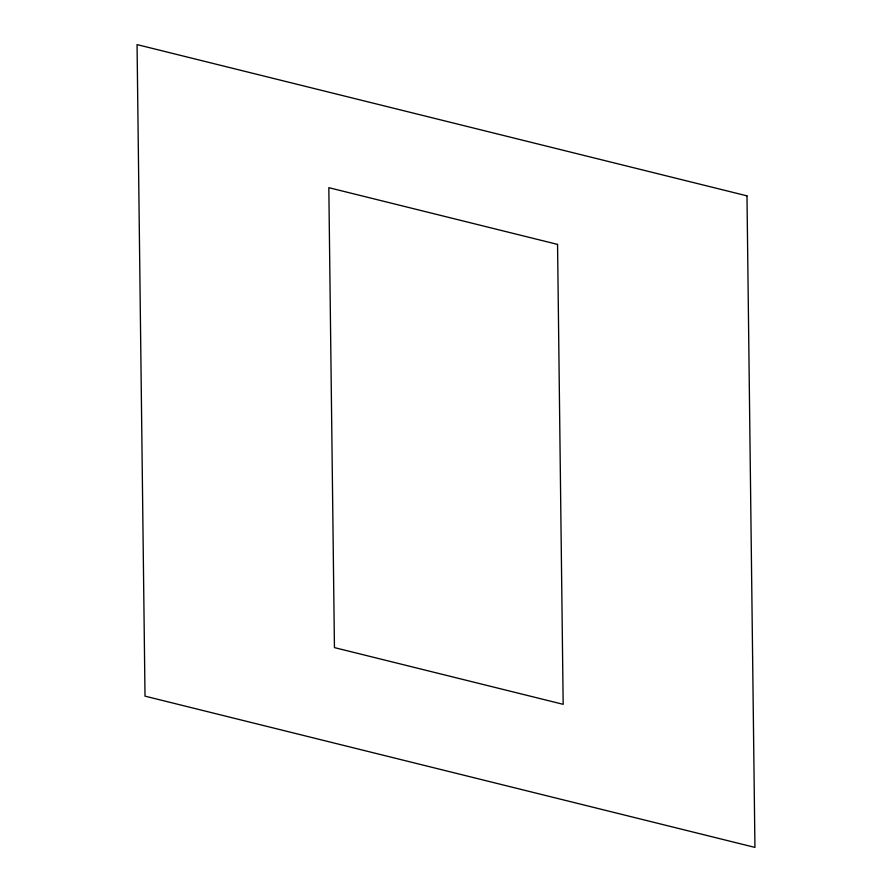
<?xml version="1.0" encoding="UTF-8"?>
<svg xmlns="http://www.w3.org/2000/svg" width="892" height="892" viewBox="0 0 892 892"><rect width="100%" height="100%" fill="white"/><g stroke="black" fill="none" stroke-linecap="round" stroke-linejoin="round"><path stroke-width="1.34" d="M746.983 195.85L137.056 44.6L145.017 696.15L754.944 847.4L746.983 195.85M557.556 244.397L328.825 187.677L334.444 647.603L563.175 704.323L557.556 244.397"/></g></svg>
